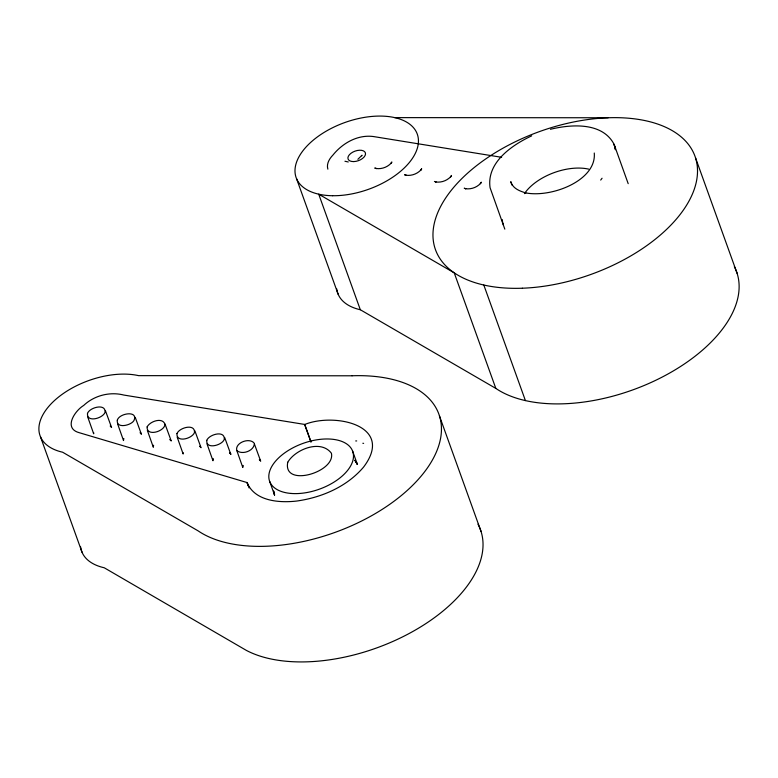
<?xml version="1.0" encoding="UTF-8"?>
<svg xmlns="http://www.w3.org/2000/svg" width="778" height="778" viewBox="0 0 778 778"><rect width="100%" height="100%" fill="white"/><g stroke="black" fill="none" stroke-linecap="round" stroke-linejoin="round"><path stroke-width="1.17" d="M93.506 433.19L93.545 432.519L93.681 433.793L87.69 416.872M182.976 453.399L183.015 452.718L183.151 454.002L177.16 437.08M123.527 439.084L123.731 438.5L123.508 440.533L117.517 423.611M153.344 445.823L153.558 445.24L153.324 447.262L147.334 430.341M212.987 459.292L213.201 458.709L212.968 460.732L206.977 443.82M242.814 466.032L243.018 465.448L242.794 467.471L236.804 450.55C234.625 442.711 249.826 436.993 254.387 443.431C254.241 450.88 242.269 455.208 236.813 450.569M361.809 155.824L362.013 155.24L357.87 159.296M391.626 162.553L391.84 161.97L390.867 163.497L391.188 163.088C387.425 167.231 381.463 169.371 375.93 168.456L376.445 168.573L374.782 167.98L375.317 168.301M421.452 169.293L421.657 168.709L420.694 170.236L421.015 169.828C417.251 173.961 411.28 176.1 405.756 175.196L406.272 175.313L404.599 174.71L405.134 175.031M451.269 176.032L451.483 175.449L450.511 176.966L450.832 176.557C447.068 180.7 441.107 182.84 435.573 181.926L436.088 182.042L434.425 181.449M481.096 182.762L481.3 182.178L480.337 183.705L480.658 183.297C476.895 187.43 470.923 189.579 465.4 188.665L465.915 188.782L464.242 188.188L464.777 188.509M600.694 180.068L602.065 178.24M311.006 441.894L304.733 424.448L123.887 395.068C109.824 391.441 94.167 395.506 83.645 405.484C74.902 410.696 62.989 428.367 79.268 432.704L247.054 482.555C254.746 501.217 279.127 503.055 296.758 501.042C321.81 497.521 346.881 486.707 363.53 467.15C395.409 425.138 334.239 412.369 304.655 424.516L310.937 441.962M531.705 135.839C511.71 145.194 486.396 162.621 490.082 187.741L504.815 229.14M550.445 129.284C571.295 124.217 602.386 121.961 614.085 144.319L628.196 183.666M355.711 440.941L356.684 440.931M394.718 117.624L608.153 117.76M348.252 161.98L344.955 161.241M362.849 443.266L363.627 443.372M525.627 192.876C551.612 197.982 596.736 180.438 594.266 153.023M501.615 157.302L373.372 136.529C357.647 134.468 342.553 143.113 332.926 155.085C329.366 158.712 326.264 163.925 327.859 169.157M525.879 192.934C518.265 190.736 512.731 187.936 510.776 181.673L511.982 185.038M336.738 288.93A64.36 35.428 -19.8 0 0 360.321 309.741L495.829 388.407A137.92 75.923 -19.8 0 0 661.096 377.641A137.92 75.923 -19.8 0 0 734.335 266.659M259.871 460.022L259.327 459.701L260.688 461.169L254.523 444.316M229.51 452.971L230.045 453.292M200.228 446.553L199.683 446.232L201.045 447.7L194.879 430.847M170.401 439.813L169.867 439.502L171.228 440.961L165.053 424.107M140.04 432.762L140.585 433.083M110.758 426.344L110.223 426.023L111.585 427.492L105.409 410.638M230.677 453.837L230.21 453.341L230.862 454.44L224.696 437.576M141.217 433.638L140.75 433.132L141.401 434.231L135.236 417.368M355.011 460.498L357.452 464.456L355.906 461.636M354.856 460.197L357.296 464.145L352.512 450.861M695.522 157.827L737.126 273.379M483.809 285.03L525.413 400.592M495.829 388.407L454.226 272.854L318.717 194.189L360.321 309.741M439.424 415.851L481.028 531.403M296.554 178.697L338.148 294.259M269.742 481.563L274.595 495.187L273.691 491.015M247.122 482.486L249.086 487.932M247.054 482.555L248.231 485.822M40.456 436.73L82.06 552.283M503.473 225.173L502.734 222.732A65.751 36.196 -19.8 0 1 502.257 219.581M273.846 491.715L274.517 494.847M80.64 546.963A64.36 35.428 -19.8 0 0 104.223 567.765L246.363 650.398A137.92 75.923 -19.8 0 0 410.589 632.718A137.92 75.923 -19.8 0 0 477.974 524.178M524.44 193.644A44.142 24.303 -19.8 0 1 588.674 169.127M87.486 413.419C86.553 422.882 102.589 418.486 105.02 412.437C106.148 403.043 89.606 407.361 87.486 413.419M117.313 420.149C116.019 429.018 130.986 425.508 133.933 420.597C138.708 410.249 119.365 413.05 117.313 420.149M147.13 426.889C146.293 436.701 163.993 431.858 165.053 424.506C162.767 416.804 149.959 421.287 147.13 426.889M176.956 433.618C176.256 443.013 191.903 438.753 194.481 432.646C195.346 423.222 179.251 427.579 176.956 433.618M206.773 440.358C205.752 449.742 221.993 445.463 224.297 439.376C225.114 429.971 209.136 434.309 206.773 440.358M287.753 462.239C282.54 487.962 335.756 472.227 331.409 453.243C320.721 439.084 295.358 449.314 287.753 462.239M352.055 375.793L138.62 375.648A64.36 35.428 -19.8 0 0 51.97 402.946A64.36 35.428 -19.8 0 0 62.619 452.213L198.137 530.878A137.93 75.923 -19.8 0 0 413.419 484.558A137.93 75.923 -19.8 0 0 352.064 375.774M614.951 147.314L614.085 144.319L615.456 149.707L614.951 147.314M291.021 493.447A44.142 24.303 -19.8 0 0 353.484 455.363A44.142 24.303 -19.8 0 0 288.959 450.073A44.142 24.303 -19.8 0 0 291.021 493.447M332.605 195.725A64.36 35.428 -19.8 0 0 417.99 136.607A64.36 35.428 -19.8 0 0 319.554 135.382A64.36 35.428 -19.8 0 0 332.605 195.725M353.864 161.581A9.19 5.057 -19.8 0 0 365.368 152.799A9.19 5.057 -19.8 0 0 350.917 153.334A9.19 5.057 -19.8 0 0 353.864 161.581M522.388 288.22A137.92 75.923 -19.8 0 0 695.046 156.417A137.92 75.923 -19.8 0 0 478.276 164.343A137.92 75.923 -19.8 0 0 522.388 288.22"/></g></svg>
